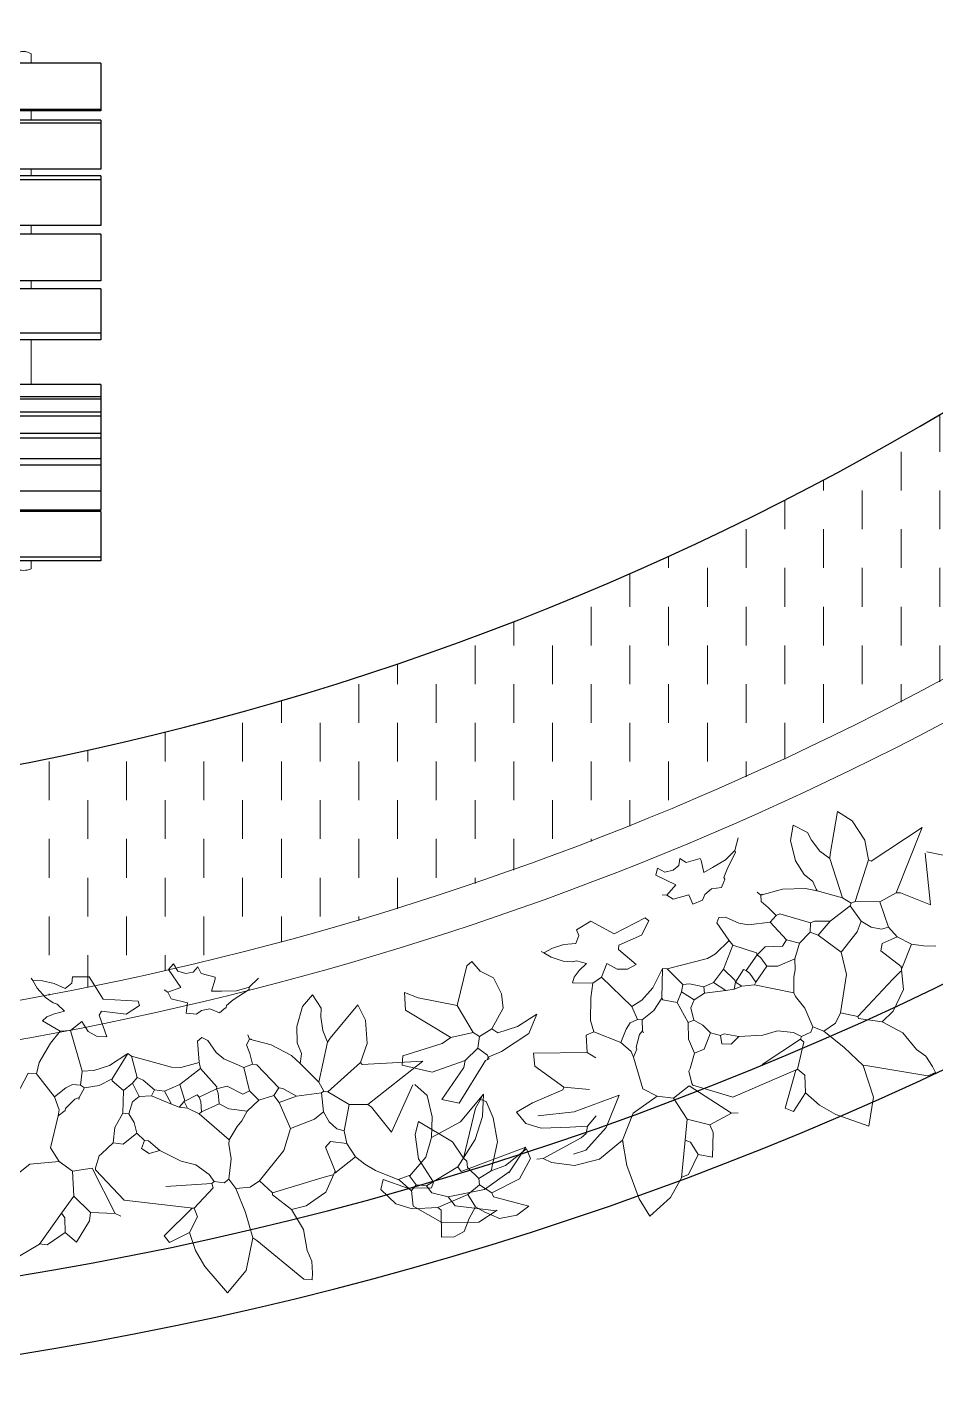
# Model space of a CAD drawing. Header units: millimetres. Extents: x 2667 to 2848, y -1 to 1765.
# Drawn here: x 2721.152 to 2722.325, y 1695.558 to 1697.326 of the extents above; entities that cross this region are included whole.
import ezdxf

# ---------------------------------------------------------------- set-up
doc = ezdxf.new("R2010")
doc.units = ezdxf.units.MM
for name, color, linetype, lineweight in [('ACQUA', 151, 'Continuous', 20), ('LAMAPARA', 142, 'Continuous', 5), ('VERDE_giardino', 74, 'Continuous', 9), ('VETRATE', 171, 'Continuous', 9)]:
    doc.layers.add(name, color=color, linetype=linetype, lineweight=lineweight)
doc.layers.add('madera', color=34, linetype='Continuous')
doc.layers.add('PROIEZIONI', color=145, linetype='Continuous')

# ---------------------------------------------------------------- blocks, each defined once
blk = doc.blocks.new('wqfdewfsf')
at = {"layer": 'LAMAPARA', "ltscale": 0.8}
for p, q in [((49.1358, -25.4972), (49.1481, -25.4972)), ((49.2098, -25.4972), (49.2216, -25.4972)), ((49.2851, -25.4972), (49.2934, -25.4972)), ((49.3579, -25.4972), (49.3691, -25.4972)), ((49.4291, -25.4972), (49.4394, -25.4972)), ((49.5054, -25.4972), (49.5632, -25.4972)), ((49.727, -25.4972), (49.7256, -25.4972)), ((49.791, -25.4972), (49.8012, -25.4972))]:
    blk.add_line(p, q, dxfattribs=at)
for centre, radius, start, end in [((49.1519, -25.5072), 0.0189, 148.1097, 211.8903), ((49.7772, -25.5072), 0.026, 337.3902, 22.6098)]:
    blk.add_arc(centre, radius, start, end, dxfattribs=at)
at = {"layer": 'madera', "ltscale": 0.8}
for p, q in [((49.1481, -25.4072), (49.2098, -25.4072)), ((49.1481, -25.4072), (49.1481, -26.9072)), ((49.208, -25.4072), (49.208, -26.9072)), ((49.2098, -25.4072), (49.2098, -26.9072)), ((49.2216, -25.4072), (49.2851, -25.4072)), ((49.2216, -25.4072), (49.2216, -26.9072)), ((49.2256, -25.4072), (49.2256, -26.9072)), ((49.2851, -25.4072), (49.2851, -26.9072)), ((49.2934, -25.4072), (49.3579, -25.4072)), ((49.2934, -25.4072), (49.2934, -26.9072)), ((49.2989, -25.4072), (49.2989, -26.9072)), ((49.3579, -25.4072), (49.3579, -26.9072)), ((49.3691, -25.4072), (49.4291, -25.4072)), ((49.3691, -25.4072), (49.3691, -26.9072)), ((49.4291, -25.4072), (49.4291, -26.9072)), ((49.4394, -25.4072), (49.5054, -25.4072)), ((49.4394, -25.4072), (49.4394, -26.9072)), ((49.497, -25.4072), (49.497, -26.9072)), ((49.5054, -25.4072), (49.5054, -26.9072)), ((49.5632, -25.4072), (49.5822, -25.4072)), ((49.5632, -25.4072), (49.5632, -26.9072)), ((49.5792, -25.4072), (49.5792, -26.9072)), ((49.5822, -25.4072), (49.6042, -25.4072)), ((49.5822, -25.4072), (49.5822, -26.9072)), ((49.599, -25.4072), (49.599, -26.9072)), ((49.6042, -25.4072), (49.6323, -25.4072)), ((49.6042, -25.4072), (49.6042, -26.9072)), ((49.6265, -25.4072), (49.6265, -26.9072)), ((49.6323, -25.4072), (49.6674, -25.4072)), ((49.6323, -25.4072), (49.6323, -26.9072)), ((49.6593, -25.4072), (49.6593, -26.9072)), ((49.6674, -25.4072), (49.7256, -25.4072)), ((49.6674, -25.4072), (49.6674, -26.9072)), ((49.7007, -25.4072), (49.7007, -26.9072)), ((49.7256, -25.4072), (49.7256, -26.9072)), ((49.727, -25.4072), (49.791, -25.4072)), ((49.727, -25.4072), (49.727, -26.9072)), ((49.7862, -25.4072), (49.7862, -26.9072)), ((49.791, -25.4072), (49.791, -26.9072))]:
    blk.add_line(p, q, dxfattribs=at)

msp = doc.modelspace()

# ---------------------------------------------------------------- hatches: boundary and pattern name
at = {"layer": 'ACQUA'}
h = msp.add_hatch(dxfattribs=at)
h.set_pattern_fill('DASH', color=256, scale=0.4, angle=90, style=0)
h.set_pattern_definition([(90, (2925.52994, 1814.877885), (-0.05, 0.05), [0.05, -0.05])])
h.paths.add_polyline_path([(2716.4724, 1700.5077), (2716.7749, 1700.5077, -0.174446), (2717.9341, 1702.729), (2717.7308, 1702.9496, 0.17708)])
h.paths.add_polyline_path([(2716.4745, 1699.4916, 2.20923), (2720.441, 1704.0078), (2720.441, 1703.7078, -2.193796), (2716.7772, 1699.4916)])

# ---------------------------------------------------------------- linework, layer by layer
at = {"layer": 'PROIEZIONI'}
for radius, end in [(3.7, 90), (4.45, 308.0722), (4.35, 309.1114)]:
    msp.add_arc((2720.441, 1700.0078), radius, 132.6531, end, dxfattribs=at)
at = {"layer": 'VERDE_giardino'}
for p, q in [((2722.1885, 1696.2585), (2722.1979, 1696.3135)), ((2722.1979, 1696.3135), (2722.2167, 1696.3014)), ((2722.1408, 1696.2957), (2722.1373, 1696.276)), ((2722.1408, 1696.2957), (2722.1592, 1696.2863)), ((2722.2167, 1696.3014), (2722.2333, 1696.2766)), ((2722.0653, 1696.2632), (2722.0698, 1696.2795)), ((2722.1644, 1696.2763), (2722.1592, 1696.2863)), ((2722.3071, 1696.2926), (2722.2415, 1696.2495)), ((2722.2736, 1696.2085), (2722.3071, 1696.2926)), ((2722.0653, 1696.2632), (2722.0533, 1696.2512)), ((2722.0556, 1696.2388), (2722.0663, 1696.2607)), ((2722.0663, 1696.2607), (2722.0653, 1696.2632)), ((2722.1373, 1696.276), (2722.1437, 1696.2498)), ((2722.1753, 1696.2624), (2722.1644, 1696.2763)), ((2722.1882, 1696.2526), (2722.1753, 1696.2624)), ((2722.2333, 1696.2766), (2722.238, 1696.2509)), ((2722.3113, 1696.2597), (2722.3179, 1696.1929)), ((2722.3342, 1696.2569), (2722.3133, 1696.2612)), ((2721.9929, 1696.2438), (2721.9857, 1696.2376)), ((2721.9946, 1696.2529), (2721.9929, 1696.2438)), ((2722.0026, 1696.2477), (2721.9946, 1696.2529)), ((2722.0207, 1696.2526), (2722.0026, 1696.2477)), ((2722.0218, 1696.2502), (2722.0207, 1696.2526)), ((2722.0256, 1696.2345), (2722.0218, 1696.2502)), ((2722.0533, 1696.2512), (2722.0366, 1696.2409)), ((2722.1437, 1696.2498), (2722.1549, 1696.2319)), ((2722.1882, 1696.2526), (2722.1885, 1696.2585)), ((2722.2043, 1696.2018), (2722.1882, 1696.2526)), ((2722.2207, 1696.1973), (2722.238, 1696.2509)), ((2722.2415, 1696.2495), (2722.238, 1696.2509)), ((2721.9636, 1696.231), (2721.9654, 1696.2404)), ((2721.9891, 1696.2188), (2721.9636, 1696.231)), ((2721.975, 1696.2351), (2721.9654, 1696.2404)), ((2721.9857, 1696.2376), (2721.975, 1696.2351)), ((2722.0366, 1696.2409), (2722.0256, 1696.2345)), ((2722.0511, 1696.2224), (2722.0525, 1696.2259)), ((2722.0514, 1696.2283), (2722.0556, 1696.2388)), ((2722.0525, 1696.2259), (2722.0514, 1696.2283)), ((2722.1549, 1696.2319), (2722.1663, 1696.223)), ((2721.9776, 1696.2052), (2721.9891, 1696.2188)), ((2722.0268, 1696.2062), (2722.0236, 1696.199)), ((2722.0351, 1696.2134), (2722.0268, 1696.2062)), ((2722.0483, 1696.2154), (2722.0351, 1696.2134)), ((2722.0511, 1696.2224), (2722.0483, 1696.2154)), ((2722.0988, 1696.2054), (2722.0943, 1696.2092)), ((2722.1269, 1696.2132), (2722.0988, 1696.2054)), ((2722.1012, 1696.2065), (2722.0988, 1696.2054)), ((2722.1566, 1696.2141), (2722.1269, 1696.2132)), ((2722.1716, 1696.2108), (2722.1566, 1696.2141)), ((2722.1663, 1696.223), (2722.1705, 1696.2132)), ((2722.1716, 1696.2108), (2722.1705, 1696.2132)), ((2722.2043, 1696.2018), (2722.1716, 1696.2108)), ((2722.2527, 1696.1966), (2722.2736, 1696.2085)), ((2722.2795, 1696.2082), (2722.2736, 1696.2085)), ((2722.3179, 1696.1929), (2722.2795, 1696.2082)), ((2721.9717, 1696.2056), (2721.9776, 1696.2052)), ((2721.9856, 1696.2), (2721.9776, 1696.2052)), ((2722.0062, 1696.206), (2721.9856, 1696.2)), ((2722.0114, 1696.1938), (2722.0062, 1696.206)), ((2722.0236, 1696.199), (2722.0114, 1696.1938)), ((2722.0995, 1696.1971), (2722.0988, 1696.2054)), ((2722.1086, 1696.1894), (2722.0995, 1696.1971)), ((2722.1187, 1696.1793), (2722.1086, 1696.1894)), ((2722.1884, 1696.1718), (2722.2144, 1696.1917)), ((2722.2158, 1696.1952), (2722.2043, 1696.2018)), ((2722.2144, 1696.1917), (2722.2158, 1696.1952)), ((2722.2287, 1696.1719), (2722.2144, 1696.1917)), ((2722.2207, 1696.1973), (2722.2158, 1696.1952)), ((2722.2527, 1696.1966), (2722.2207, 1696.1973)), ((2722.2639, 1696.1639), (2722.2527, 1696.1966)), ((2721.861, 1696.1608), (2721.8795, 1696.1716)), ((2721.8795, 1696.1716), (2721.9095, 1696.1556)), ((2721.9095, 1696.1556), (2721.9498, 1696.1759)), ((2721.945, 1696.1536), (2721.9543, 1696.1721)), ((2721.9543, 1696.1721), (2721.9498, 1696.1759)), ((2722.0421, 1696.1695), (2722.0449, 1696.1764)), ((2722.0449, 1696.1764), (2722.0532, 1696.1771)), ((2722.0532, 1696.1771), (2722.0704, 1696.1692)), ((2722.1111, 1696.1703), (2722.1187, 1696.1793)), ((2722.1236, 1696.1814), (2722.1187, 1696.1793)), ((2722.1633, 1696.1697), (2722.1236, 1696.1814)), ((2722.1682, 1696.1718), (2722.1633, 1696.1697)), ((2722.1884, 1696.1718), (2722.1682, 1696.1718)), ((2722.1731, 1696.1537), (2722.1884, 1696.1718)), ((2722.2232, 1696.1579), (2722.2287, 1696.1719)), ((2722.2287, 1696.1719), (2722.2416, 1696.1642)), ((2721.8642, 1696.1535), (2721.86, 1696.143)), ((2721.861, 1696.1608), (2721.8642, 1696.1535)), ((2721.9157, 1696.141), (2721.945, 1696.1536)), ((2722.0575, 1696.1472), (2722.0421, 1696.1695)), ((2722.0704, 1696.1692), (2722.0832, 1696.167)), ((2722.0832, 1696.167), (2722.1111, 1696.1703)), ((2722.1323, 1696.1477), (2722.1111, 1696.1703)), ((2722.1487, 1696.1432), (2722.1626, 1696.1578)), ((2722.1626, 1696.1578), (2722.1633, 1696.1697)), ((2722.1731, 1696.1537), (2722.1626, 1696.1578)), ((2722.2027, 1696.1318), (2722.1731, 1696.1537)), ((2722.2027, 1696.1318), (2722.2232, 1696.1579)), ((2722.2416, 1696.1642), (2722.2547, 1696.1615)), ((2722.2547, 1696.1615), (2722.2639, 1696.1639)), ((2722.2751, 1696.1514), (2722.2639, 1696.1639)), ((2721.8298, 1696.1369), (2721.819, 1696.1311)), ((2721.8448, 1696.1417), (2721.8298, 1696.1369)), ((2721.86, 1696.143), (2721.8448, 1696.1417)), ((2721.9154, 1696.1351), (2721.9157, 1696.141)), ((2722.0406, 1696.1295), (2722.0579, 1696.1467)), ((2722.0506, 1696.1096), (2722.063, 1696.1409)), ((2722.063, 1696.1409), (2722.0575, 1696.1472)), ((2722.0934, 1696.1309), (2722.063, 1696.1409)), ((2722.0944, 1696.1285), (2722.1045, 1696.1386)), ((2722.1045, 1696.1386), (2722.1271, 1696.1397)), ((2722.1271, 1696.1397), (2722.1323, 1696.1477)), ((2722.1487, 1696.1432), (2722.1323, 1696.1477)), ((2722.1428, 1696.1233), (2722.1487, 1696.1432)), ((2722.2539, 1696.1336), (2722.2556, 1696.143)), ((2722.2556, 1696.143), (2722.2751, 1696.1514)), ((2722.2936, 1696.142), (2722.2751, 1696.1514)), ((2722.2811, 1696.1107), (2722.2936, 1696.142)), ((2722.2936, 1696.142), (2722.3089, 1696.14)), ((2722.3089, 1696.14), (2722.3247, 1696.1397)), ((2721.7194, 1696.1142), (2721.7257, 1696.1198)), ((2721.7368, 1696.1073), (2721.7257, 1696.1198)), ((2721.819, 1696.1311), (2721.8155, 1696.1325)), ((2721.819, 1696.1311), (2721.8285, 1696.1252)), ((2721.8285, 1696.1252), (2721.8439, 1696.1202)), ((2721.8439, 1696.1202), (2721.856, 1696.1193)), ((2721.856, 1696.1193), (2721.8611, 1696.1204)), ((2721.8611, 1696.1204), (2721.874, 1696.1173)), ((2721.9381, 1696.116), (2721.9154, 1696.1351)), ((2721.9781, 1696.1101), (2722.03, 1696.1238)), ((2722.03, 1696.1238), (2722.0406, 1696.1295)), ((2722.0802, 1696.1079), (2722.0944, 1696.1285)), ((2722.0944, 1696.1285), (2722.0934, 1696.1309)), ((2722.0989, 1696.1246), (2722.0944, 1696.1285)), ((2722.1066, 1696.1135), (2722.0989, 1696.1246)), ((2722.1428, 1696.1233), (2722.1209, 1696.1139)), ((2722.1432, 1696.109), (2722.1428, 1696.1233)), ((2722.2094, 1696.1029), (2722.2027, 1696.1318)), ((2722.28, 1696.1131), (2722.2539, 1696.1336)), ((2721.2104, 1696.0998), (2721.2318, 1696.1)), ((2721.2318, 1696.1), (2721.2498, 1696.0712)), ((2721.3344, 1696.1093), (2721.3406, 1696.1166)), ((2721.3503, 1696.0861), (2721.3344, 1696.1093)), ((2721.3462, 1696.1072), (2721.3406, 1696.1166)), ((2721.3568, 1696.104), (2721.3462, 1696.1072)), ((2721.3661, 1696.1058), (2721.3568, 1696.104)), ((2721.3722, 1696.1129), (2721.3661, 1696.1058)), ((2721.3765, 1696.1043), (2721.3722, 1696.1129)), ((2721.3946, 1696.0995), (2721.3765, 1696.1043)), ((2721.707, 1696.0627), (2721.7194, 1696.1142)), ((2721.754, 1696.0987), (2721.7368, 1696.1073)), ((2721.8646, 1696.108), (2721.8581, 1696.0996)), ((2721.874, 1696.1173), (2721.8646, 1696.108)), ((2721.8932, 1696.0996), (2721.9001, 1696.117)), ((2721.9001, 1696.117), (2721.9137, 1696.1097)), ((2721.9137, 1696.1097), (2721.9269, 1696.1098)), ((2721.9269, 1696.1098), (2721.9381, 1696.116)), ((2721.9722, 1696.1105), (2721.9596, 1696.0856)), ((2721.9712, 1696.0725), (2721.9722, 1696.1105)), ((2721.9781, 1696.1101), (2721.9722, 1696.1105)), ((2721.9984, 1696.09), (2721.9781, 1696.1101)), ((2722.0377, 1696.0925), (2722.0506, 1696.1096)), ((2722.0652, 1696.0957), (2722.0506, 1696.1096)), ((2722.0663, 1696.0932), (2722.0767, 1696.1093)), ((2722.0767, 1696.1093), (2722.0802, 1696.1079)), ((2722.0847, 1696.1041), (2722.0802, 1696.1079)), ((2722.0924, 1696.0929), (2722.0847, 1696.1041)), ((2722.0924, 1696.0929), (2722.1066, 1696.1135)), ((2722.1209, 1696.1139), (2722.1066, 1696.1135)), ((2722.1415, 1696.0996), (2722.1432, 1696.109)), ((2722.2018, 1696.0534), (2722.2094, 1696.1029)), ((2722.2696, 1696.0971), (2722.2797, 1696.1072)), ((2722.28, 1696.1131), (2722.283, 1696.0834)), ((2722.2811, 1696.1107), (2722.28, 1696.1131)), ((2721.1591, 1696.0952), (2721.1568, 1696.0981)), ((2721.1591, 1696.0952), (2721.1645, 1696.0853)), ((2721.1715, 1696.0947), (2721.1591, 1696.0952)), ((2721.1645, 1696.0853), (2721.1753, 1696.0732)), ((2721.1868, 1696.0914), (2721.1715, 1696.0947)), ((2721.2007, 1696.085), (2721.1868, 1696.0914)), ((2721.2095, 1696.0919), (2721.2007, 1696.085)), ((2721.2104, 1696.0998), (2721.2095, 1696.0919)), ((2721.3286, 1696.0833), (2721.3336, 1696.08)), ((2721.3336, 1696.08), (2721.3503, 1696.0861)), ((2721.3898, 1696.0814), (2721.3943, 1696.0969)), ((2721.3943, 1696.0969), (2721.3946, 1696.0995)), ((2721.4179, 1696.0701), (2721.4382, 1696.0837)), ((2721.4385, 1696.0864), (2721.4222, 1696.082)), ((2721.4382, 1696.0837), (2721.4385, 1696.0864)), ((2721.4385, 1696.0864), (2721.4506, 1696.0983)), ((2721.7642, 1696.0781), (2721.754, 1696.0987)), ((2721.8581, 1696.0996), (2721.8559, 1696.0922)), ((2721.8821, 1696.0919), (2721.8559, 1696.0922)), ((2721.8821, 1696.0919), (2721.8793, 1696.0726)), ((2721.8821, 1696.0919), (2721.8932, 1696.0996)), ((2721.9326, 1696.0617), (2721.8932, 1696.0996)), ((2721.9596, 1696.0856), (2721.9452, 1696.0699)), ((2721.9966, 1696.0806), (2721.9984, 1696.09)), ((2722.0067, 1696.0907), (2721.9984, 1696.09)), ((2722.0255, 1696.0872), (2722.0067, 1696.0907)), ((2722.0377, 1696.0925), (2722.0255, 1696.0872)), ((2722.0262, 1696.0789), (2722.0255, 1696.0872)), ((2722.0537, 1696.0821), (2722.0377, 1696.0925)), ((2722.0645, 1696.0838), (2722.0537, 1696.0821)), ((2722.0645, 1696.0838), (2722.0663, 1696.0932)), ((2722.0743, 1696.088), (2722.0645, 1696.0838)), ((2722.0663, 1696.0932), (2722.0652, 1696.0957)), ((2722.0743, 1696.088), (2722.0663, 1696.0932)), ((2722.091, 1696.0894), (2722.0743, 1696.088)), ((2722.091, 1696.0894), (2722.0924, 1696.0929)), ((2722.1415, 1696.0794), (2722.091, 1696.0894)), ((2722.1415, 1696.0794), (2722.1415, 1696.0996)), ((2722.2241, 1696.0486), (2722.2696, 1696.0971)), ((2722.283, 1696.0834), (2722.2698, 1696.0555)), ((2721.1753, 1696.0732), (2721.1853, 1696.0664)), ((2721.1853, 1696.0664), (2721.1903, 1696.0648)), ((2721.1903, 1696.0648), (2721.1999, 1696.0557)), ((2721.2498, 1696.0712), (2721.2949, 1696.0685)), ((2721.2969, 1696.063), (2721.2949, 1696.0685)), ((2721.3379, 1696.0715), (2721.3336, 1696.08)), ((2721.3587, 1696.0664), (2721.3379, 1696.0715)), ((2721.3572, 1696.0532), (2721.3587, 1696.0664)), ((2721.4025, 1696.0815), (2721.3898, 1696.0814)), ((2721.4222, 1696.082), (2721.4025, 1696.0815)), ((2721.4091, 1696.0631), (2721.4179, 1696.0701)), ((2721.5201, 1696.0768), (2721.5074, 1696.0615)), ((2721.5201, 1696.0768), (2721.5315, 1696.0594)), ((2721.6401, 1696.057), (2721.639, 1696.0796)), ((2721.6564, 1696.0727), (2721.639, 1696.0796)), ((2721.707, 1696.0627), (2721.6564, 1696.0727)), ((2721.7662, 1696.0593), (2721.7642, 1696.0781)), ((2721.8793, 1696.0726), (2721.879, 1696.0436)), ((2721.9452, 1696.0699), (2721.9326, 1696.0617)), ((2721.9608, 1696.0565), (2721.9712, 1696.0725)), ((2721.9723, 1696.0701), (2721.9712, 1696.0725)), ((2721.9911, 1696.0666), (2721.9723, 1696.0701)), ((2721.9911, 1696.0666), (2721.9966, 1696.0806)), ((2722.0051, 1696.0409), (2721.9911, 1696.0666)), ((2722.0127, 1696.0702), (2721.9966, 1696.0806)), ((2722.0085, 1696.0597), (2722.0127, 1696.0702)), ((2722.0127, 1696.0702), (2722.0262, 1696.0789)), ((2722.0537, 1696.0821), (2722.0262, 1696.0789)), ((2722.1436, 1696.0746), (2722.1415, 1696.0794)), ((2722.1558, 1696.0596), (2722.1436, 1696.0746)), ((2721.1773, 1696.0483), (2721.1717, 1696.043)), ((2721.1871, 1696.0523), (2721.1773, 1696.0483)), ((2721.1999, 1696.0557), (2721.1871, 1696.0523)), ((2721.2447, 1696.0504), (2721.2479, 1696.0554)), ((2721.2548, 1696.0225), (2721.2447, 1696.0504)), ((2721.2479, 1696.0554), (2721.2795, 1696.0517)), ((2721.2795, 1696.0517), (2721.2969, 1696.063)), ((2721.3703, 1696.0517), (2721.3572, 1696.0532)), ((2721.3767, 1696.0563), (2721.3703, 1696.0517)), ((2721.3875, 1696.0584), (2721.3767, 1696.0563)), ((2721.3999, 1696.0535), (2721.3875, 1696.0584)), ((2721.4058, 1696.0582), (2721.3999, 1696.0535)), ((2721.4058, 1696.0582), (2721.4087, 1696.0605)), ((2721.4087, 1696.0605), (2721.4091, 1696.0631)), ((2721.5074, 1696.0615), (2721.4998, 1696.0356)), ((2721.5309, 1696.0482), (2721.5315, 1696.0594)), ((2721.5334, 1696.0307), (2721.5309, 1696.0482)), ((2721.5429, 1696.0207), (2721.5785, 1696.0637)), ((2721.5785, 1696.0637), (2721.5887, 1696.0438)), ((2721.6987, 1696.0216), (2721.6401, 1696.057)), ((2721.7276, 1696.0282), (2721.707, 1696.0627)), ((2721.7516, 1696.0328), (2721.7662, 1696.0593)), ((2721.785, 1696.0356), (2721.81, 1696.0519)), ((2721.81, 1696.0519), (2721.7996, 1696.0267)), ((2721.9399, 1696.0446), (2721.9326, 1696.0617)), ((2721.9459, 1696.0443), (2721.9608, 1696.0565)), ((2722.0124, 1696.044), (2722.0085, 1696.0597)), ((2722.1663, 1696.0353), (2722.1558, 1696.0596)), ((2722.2018, 1696.0534), (2722.1955, 1696.0402)), ((2722.2241, 1696.0486), (2722.2018, 1696.0534)), ((2722.2251, 1696.0462), (2722.2241, 1696.0486)), ((2722.2698, 1696.0555), (2722.2558, 1696.042)), ((2721.1942, 1696.0296), (2721.1717, 1696.043)), ((2721.1942, 1696.0296), (2721.1821, 1696.0144)), ((2721.1942, 1696.0296), (2721.2077, 1696.0307)), ((2721.2077, 1696.0307), (2721.2224, 1696.0424)), ((2721.2228, 1695.9782), (2721.2077, 1696.0307)), ((2721.2224, 1696.0424), (2721.2305, 1696.0292)), ((2721.2305, 1696.0292), (2721.242, 1696.0227)), ((2721.4998, 1696.0356), (2721.5005, 1696.0145)), ((2721.5397, 1696.0157), (2721.5334, 1696.0307)), ((2721.5887, 1696.0438), (2721.5907, 1696.0139)), ((2721.7356, 1696.023), (2721.7516, 1696.0328)), ((2721.7596, 1696.0276), (2721.7516, 1696.0328)), ((2721.785, 1696.0356), (2721.7596, 1696.0276)), ((2721.879, 1696.0436), (2721.8832, 1696.0289)), ((2721.9181, 1696.015), (2721.925, 1696.0324)), ((2721.925, 1696.0324), (2721.9302, 1696.0404)), ((2721.9302, 1696.0404), (2721.9399, 1696.0446)), ((2721.9459, 1696.0443), (2721.9399, 1696.0446)), ((2721.9424, 1696.0255), (2721.9462, 1696.03)), ((2721.9462, 1696.03), (2721.9459, 1696.0443)), ((2721.9473, 1696.0276), (2721.9462, 1696.03)), ((2722.0124, 1696.044), (2722.0051, 1696.0409)), ((2722.0056, 1696.0195), (2722.0051, 1696.0409)), ((2722.0239, 1696.0375), (2722.0124, 1696.044)), ((2722.034, 1696.0274), (2722.0239, 1696.0375)), ((2722.1015, 1696.0247), (2722.1204, 1696.03)), ((2722.1204, 1696.03), (2722.1412, 1696.0279)), ((2722.1635, 1696.0283), (2722.1663, 1696.0353)), ((2722.1802, 1696.0297), (2722.1663, 1696.0353)), ((2722.1955, 1696.0402), (2722.1802, 1696.0297)), ((2722.1802, 1696.0297), (2722.2064, 1696.0088)), ((2722.2558, 1696.042), (2722.2251, 1696.0462)), ((2722.2823, 1696.0275), (2722.2558, 1696.042)), ((2721.1821, 1696.0144), (2721.1674, 1695.9894)), ((2721.242, 1696.0227), (2721.2548, 1696.0225)), ((2721.3716, 1696.0168), (2721.3775, 1696.0215)), ((2721.3737, 1695.9899), (2721.3716, 1696.0168)), ((2721.3775, 1696.0215), (2721.385, 1696.0179)), ((2721.385, 1696.0179), (2721.396, 1696.0024)), ((2721.4351, 1696.012), (2721.4387, 1696.0196)), ((2721.4391, 1696.0009), (2721.4351, 1696.012)), ((2721.4387, 1696.0196), (2721.4366, 1696.0252)), ((2721.4669, 1696.0122), (2721.4387, 1696.0196)), ((2721.4413, 1696.0193), (2721.4387, 1696.0196)), ((2721.4931, 1695.9982), (2721.4669, 1696.0122)), ((2721.5005, 1696.0145), (2721.5059, 1696.001)), ((2721.5282, 1695.9637), (2721.5397, 1696.0157)), ((2721.5397, 1696.0157), (2721.5429, 1696.0207)), ((2721.5907, 1696.0139), (2721.582, 1695.9894)), ((2721.6367, 1695.9978), (2721.6875, 1696.0139)), ((2721.6875, 1696.0139), (2721.6987, 1696.0216)), ((2721.7276, 1696.0282), (2721.6987, 1696.0216)), ((2721.7356, 1696.023), (2721.7276, 1696.0282)), ((2721.7335, 1696.0077), (2721.7356, 1696.023)), ((2721.7996, 1696.0267), (2721.7642, 1696.0036)), ((2721.8735, 1696.0247), (2721.8832, 1696.0289)), ((2721.8746, 1696.002), (2721.8735, 1696.0247)), ((2721.9181, 1696.015), (2721.8832, 1696.0289)), ((2721.9317, 1696.0035), (2721.9181, 1696.015)), ((2721.9379, 1696.0091), (2721.9424, 1696.0255)), ((2722.0135, 1696.0012), (2722.0056, 1696.0195)), ((2722.0257, 1696.0065), (2722.034, 1696.0274)), ((2722.0469, 1696.0243), (2722.034, 1696.0274)), ((2722.0518, 1696.0264), (2722.0469, 1696.0243)), ((2722.0486, 1696.0135), (2722.0469, 1696.0243)), ((2722.0605, 1696.0128), (2722.0486, 1696.0135)), ((2722.0706, 1696.0229), (2722.0518, 1696.0264)), ((2722.0706, 1696.0229), (2722.0605, 1696.0128)), ((2722.1015, 1696.0247), (2722.0706, 1696.0229)), ((2722.15, 1696.0196), (2722.1006, 1695.9867)), ((2722.1412, 1696.0279), (2722.1513, 1696.023)), ((2722.1465, 1695.9806), (2722.1545, 1696.0157)), ((2722.15, 1696.0196), (2722.1513, 1696.023)), ((2722.1545, 1696.0157), (2722.15, 1696.0196)), ((2722.1513, 1696.023), (2722.1635, 1696.0283)), ((2722.3001, 1696.0062), (2722.2823, 1696.0275)), ((2721.2816, 1696.0007), (2721.2582, 1695.9854)), ((2721.2617, 1695.9683), (2721.2816, 1696.0007)), ((2721.2865, 1695.9974), (2721.2816, 1696.0007)), ((2721.2865, 1695.9974), (2721.3383, 1695.9833)), ((2721.294, 1695.9699), (2721.2865, 1695.9974)), ((2721.396, 1696.0024), (2721.4059, 1695.9941)), ((2721.4059, 1695.9941), (2721.4317, 1695.983)), ((2721.4428, 1695.9871), (2721.4391, 1696.0009)), ((2721.5044, 1695.9879), (2721.4931, 1695.9982)), ((2721.5059, 1696.001), (2721.5047, 1695.9905)), ((2721.636, 1695.9859), (2721.6367, 1695.9978)), ((2721.7172, 1695.992), (2721.7335, 1696.0077)), ((2721.7461, 1695.9987), (2721.7335, 1696.0077)), ((2721.7457, 1695.9927), (2721.7471, 1695.9962)), ((2721.7471, 1695.9962), (2721.7461, 1695.9987)), ((2721.7471, 1695.9962), (2721.7642, 1696.0036)), ((2721.7482, 1695.9938), (2721.7471, 1695.9962)), ((2721.8746, 1696.002), (2721.8056, 1696.0012)), ((2721.8056, 1696.0012), (2721.807, 1695.9845)), ((2721.8746, 1696.002), (2721.8861, 1695.9954)), ((2721.9348, 1695.9962), (2721.9317, 1696.0035)), ((2721.9348, 1695.9962), (2721.939, 1696.0067)), ((2721.9348, 1695.9962), (2721.9467, 1695.9551)), ((2721.939, 1696.0067), (2721.9379, 1696.0091)), ((2722.0076, 1695.9814), (2722.0135, 1696.0012)), ((2722.0135, 1696.0012), (2722.0257, 1696.0065)), ((2722.2064, 1696.0088), (2722.2312, 1695.9852)), ((2722.3001, 1696.0062), (2722.3121, 1695.9973)), ((2722.3121, 1695.9973), (2722.3204, 1695.9842)), ((2721.1674, 1695.9894), (2721.1637, 1695.9745)), ((2721.2207, 1695.9598), (2721.2228, 1695.9782)), ((2721.2378, 1695.979), (2721.2228, 1695.9782)), ((2721.2582, 1695.9854), (2721.2378, 1695.979)), ((2721.3383, 1695.9833), (2721.3503, 1695.9829)), ((2721.349, 1695.9607), (2721.3755, 1695.9816)), ((2721.3503, 1695.9829), (2721.3739, 1695.9893)), ((2721.3755, 1695.9816), (2721.3737, 1695.9899)), ((2721.3967, 1695.9578), (2721.3755, 1695.9816)), ((2721.4317, 1695.983), (2721.4428, 1695.9871)), ((2721.4388, 1695.9528), (2721.4317, 1695.983)), ((2721.4481, 1695.9864), (2721.4428, 1695.9871)), ((2721.4766, 1695.9564), (2721.4481, 1695.9864)), ((2721.5044, 1695.9879), (2721.5047, 1695.9905)), ((2721.5282, 1695.9637), (2721.5044, 1695.9879)), ((2721.5401, 1695.9516), (2721.582, 1695.9894)), ((2721.5843, 1695.9865), (2721.582, 1695.9894)), ((2721.6626, 1695.991), (2721.5843, 1695.9865)), ((2721.5916, 1695.9349), (2721.6626, 1695.991)), ((2721.6747, 1695.9766), (2721.636, 1695.9859)), ((2721.7172, 1695.992), (2721.6747, 1695.9766)), ((2721.687, 1695.9414), (2721.7154, 1695.9826)), ((2721.7093, 1695.9366), (2721.7433, 1695.9917)), ((2721.7154, 1695.9826), (2721.7172, 1695.992)), ((2721.7457, 1695.9927), (2721.7433, 1695.9917)), ((2721.7482, 1695.9938), (2721.7457, 1695.9927)), ((2721.8447, 1695.9574), (2721.807, 1695.9845)), ((2722.0062, 1695.9779), (2722.0076, 1695.9814)), ((2722.0101, 1695.9622), (2722.0062, 1695.9779)), ((2722.0628, 1695.9445), (2722.1417, 1695.9785)), ((2722.1306, 1695.9304), (2722.1441, 1695.9795)), ((2722.1441, 1695.9795), (2722.1417, 1695.9785)), ((2722.1465, 1695.9806), (2722.1441, 1695.9795)), ((2722.1556, 1695.9729), (2722.1465, 1695.9806)), ((2722.2312, 1695.9852), (2722.2446, 1695.9447)), ((2722.2371, 1695.9849), (2722.2312, 1695.9852)), ((2722.3147, 1695.9721), (2722.2371, 1695.9849)), ((2722.3245, 1695.9763), (2722.3147, 1695.9721)), ((2722.3204, 1695.9842), (2722.3245, 1695.9763)), ((2721.1427, 1695.9556), (2721.1531, 1695.9757)), ((2721.1531, 1695.9757), (2721.1637, 1695.9745)), ((2721.1869, 1695.945), (2721.1637, 1695.9745)), ((2721.2016, 1695.9567), (2721.2101, 1695.961)), ((2721.2101, 1695.961), (2721.2207, 1695.9598)), ((2721.2256, 1695.9565), (2721.2207, 1695.9598)), ((2721.2256, 1695.9565), (2721.2447, 1695.9596)), ((2721.2447, 1695.9596), (2721.2617, 1695.9683)), ((2721.2614, 1695.9657), (2721.2617, 1695.9683)), ((2721.276, 1695.9533), (2721.2614, 1695.9657)), ((2721.276, 1695.9533), (2721.2878, 1695.9626)), ((2721.2878, 1695.9626), (2721.294, 1695.9699)), ((2721.2964, 1695.9455), (2721.2878, 1695.9626)), ((2721.3016, 1695.9663), (2721.294, 1695.9699)), ((2721.3161, 1695.9539), (2721.3016, 1695.9663)), ((2721.3293, 1695.9523), (2721.349, 1695.9607)), ((2721.3547, 1695.9414), (2721.349, 1695.9607)), ((2721.3964, 1695.9552), (2721.4102, 1695.9589)), ((2721.4102, 1695.9589), (2721.4303, 1695.9485)), ((2721.5349, 1695.9522), (2721.5282, 1695.9637)), ((2721.6498, 1695.9604), (2721.6221, 1695.8993)), ((2721.6683, 1695.9465), (2721.6523, 1695.9607)), ((2721.9864, 1695.9434), (2722.0064, 1695.9593)), ((2722.0613, 1695.9237), (2722.0064, 1695.9593)), ((2722.0101, 1695.9622), (2722.0111, 1695.9598)), ((2722.0111, 1695.9598), (2722.0628, 1695.9445)), ((2722.1567, 1695.9503), (2722.1556, 1695.9729)), ((2721.1869, 1695.945), (2721.2016, 1695.9567)), ((2721.1929, 1695.9283), (2721.1869, 1695.945)), ((2721.2012, 1695.93), (2721.2132, 1695.942)), ((2721.2132, 1695.942), (2721.2188, 1695.944)), ((2721.2185, 1695.9413), (2721.2188, 1695.944)), ((2721.2188, 1695.944), (2721.2256, 1695.9565)), ((2721.2752, 1695.924), (2721.276, 1695.9533)), ((2721.2876, 1695.9386), (2721.2964, 1695.9455)), ((2721.2964, 1695.9455), (2721.3125, 1695.9463)), ((2721.3125, 1695.9463), (2721.3161, 1695.9539)), ((2721.338, 1695.9353), (2721.3125, 1695.9463)), ((2721.3293, 1695.9523), (2721.3161, 1695.9539)), ((2721.338, 1695.9353), (2721.3293, 1695.9523)), ((2721.3544, 1695.9387), (2721.3714, 1695.9474)), ((2721.3544, 1695.9387), (2721.3547, 1695.9414)), ((2721.3714, 1695.9474), (2721.3737, 1695.9445)), ((2721.3737, 1695.9445), (2721.3964, 1695.9552)), ((2721.3758, 1695.9389), (2721.3737, 1695.9445)), ((2721.3964, 1695.9552), (2721.3967, 1695.9578)), ((2721.3984, 1695.9496), (2721.3964, 1695.9552)), ((2721.3995, 1695.9361), (2721.3984, 1695.9496)), ((2721.4303, 1695.9485), (2721.4388, 1695.9528)), ((2721.4508, 1695.9408), (2721.4388, 1695.9528)), ((2721.4508, 1695.9408), (2721.4701, 1695.9465)), ((2721.4701, 1695.9465), (2721.4766, 1695.9564)), ((2721.4771, 1695.9377), (2721.4701, 1695.9465)), ((2721.4819, 1695.9558), (2721.4766, 1695.9564)), ((2721.4771, 1695.9377), (2721.4994, 1695.9457)), ((2721.4994, 1695.9457), (2721.4819, 1695.9558)), ((2721.4994, 1695.9457), (2721.5319, 1695.9499)), ((2721.5319, 1695.9499), (2721.5349, 1695.9522)), ((2721.5344, 1695.9256), (2721.5319, 1695.9499)), ((2721.5401, 1695.9516), (2721.5349, 1695.9522)), ((2721.5676, 1695.935), (2721.5401, 1695.9516)), ((2721.6748, 1695.9191), (2721.6683, 1695.9465)), ((2721.7093, 1695.9366), (2721.687, 1695.9414)), ((2721.7409, 1695.9482), (2721.7113, 1695.9128)), ((2721.7306, 1695.9301), (2721.7372, 1695.9416)), ((2721.7372, 1695.9416), (2721.7386, 1695.9451)), ((2721.7442, 1695.9388), (2721.7372, 1695.9416)), ((2721.7395, 1695.9197), (2721.7409, 1695.9482)), ((2721.8433, 1695.9539), (2721.8043, 1695.9371)), ((2721.8447, 1695.9574), (2721.8433, 1695.9539)), ((2721.8447, 1695.9574), (2721.8778, 1695.9543)), ((2721.8581, 1695.9257), (2721.9159, 1695.9469)), ((2721.9159, 1695.9469), (2721.8992, 1695.9053)), ((2721.9342, 1695.9238), (2721.9652, 1695.9458)), ((2721.9652, 1695.9458), (2721.9467, 1695.9551)), ((2721.9652, 1695.9458), (2721.9864, 1695.9434)), ((2722.0039, 1695.9162), (2721.9864, 1695.9434)), ((2722.1567, 1695.9503), (2722.1411, 1695.9262)), ((2722.1749, 1695.9341), (2722.1567, 1695.9503)), ((2722.2446, 1695.9447), (2722.2382, 1695.9072)), ((2721.192, 1695.9204), (2721.1929, 1695.9283)), ((2721.192, 1695.9204), (2721.2009, 1695.9274)), ((2721.2009, 1695.9274), (2721.2012, 1695.93)), ((2721.265, 1695.9052), (2721.2752, 1695.924)), ((2721.2831, 1695.9231), (2721.2752, 1695.924)), ((2721.2831, 1695.9231), (2721.2876, 1695.9386)), ((2721.3482, 1695.9314), (2721.338, 1695.9353)), ((2721.3482, 1695.9314), (2721.3544, 1695.9387)), ((2721.3587, 1695.9302), (2721.3482, 1695.9314)), ((2721.3587, 1695.9302), (2721.3544, 1695.9387)), ((2721.3739, 1695.9231), (2721.3587, 1695.9302)), ((2721.3739, 1695.9231), (2721.3769, 1695.9254)), ((2721.3769, 1695.9254), (2721.3758, 1695.9389)), ((2721.3769, 1695.9254), (2721.3995, 1695.9361)), ((2721.412, 1695.9293), (2721.3995, 1695.9361)), ((2721.4357, 1695.9265), (2721.412, 1695.9293)), ((2721.4289, 1695.9139), (2721.4357, 1695.9265)), ((2721.4357, 1695.9265), (2721.4508, 1695.9408)), ((2721.4918, 1695.9039), (2721.4771, 1695.9377)), ((2721.5226, 1695.9163), (2721.5344, 1695.9256)), ((2721.5344, 1695.9256), (2721.5417, 1695.9125)), ((2721.5609, 1695.9011), (2721.5676, 1695.935)), ((2721.5676, 1695.935), (2721.5916, 1695.9349)), ((2721.5965, 1695.9316), (2721.5916, 1695.9349)), ((2721.6221, 1695.8993), (2721.5965, 1695.9316)), ((2721.7151, 1695.8656), (2721.7306, 1695.9301)), ((2721.7536, 1695.9177), (2721.7442, 1695.9388)), ((2721.8043, 1695.9371), (2721.7835, 1695.9253)), ((2721.7835, 1695.9253), (2721.7957, 1695.9103)), ((2721.8111, 1695.9203), (2721.8581, 1695.9257)), ((2721.9204, 1695.8889), (2721.9342, 1695.9238)), ((2722.0332, 1695.9086), (2722.0613, 1695.9237)), ((2722.0613, 1695.9237), (2722.0697, 1695.9244)), ((2722.1411, 1695.9262), (2722.1306, 1695.9304)), ((2722.1959, 1695.9223), (2722.1749, 1695.9341)), ((2721.192, 1695.9204), (2721.1818, 1695.8789)), ((2721.2898, 1695.9116), (2721.2831, 1695.9231)), ((2721.2935, 1695.8978), (2721.2898, 1695.9116)), ((2721.4126, 1695.8892), (2721.3739, 1695.9231)), ((2721.4126, 1695.8892), (2721.4227, 1695.9067)), ((2721.4227, 1695.9067), (2721.4289, 1695.9139)), ((2721.4918, 1695.9039), (2721.5226, 1695.9163)), ((2721.5417, 1695.9125), (2721.5517, 1695.9036)), ((2721.6572, 1695.9129), (2721.6527, 1695.8965)), ((2721.7007, 1695.8866), (2721.6572, 1695.9129)), ((2721.6737, 1695.8926), (2721.6748, 1695.9191)), ((2721.7113, 1695.9128), (2721.6737, 1695.8926)), ((2721.7301, 1695.89), (2721.7395, 1695.9197)), ((2721.759, 1695.8867), (2721.7536, 1695.9177)), ((2721.8155, 1695.9044), (2721.7957, 1695.9103)), ((2721.8524, 1695.9059), (2721.8155, 1695.9044)), ((2721.8751, 1695.907), (2721.8524, 1695.9059)), ((2721.8733, 1695.8976), (2721.8751, 1695.907)), ((2721.8751, 1695.907), (2721.8865, 1695.9206)), ((2722.0011, 1695.8891), (2722.0039, 1695.9162)), ((2722.0332, 1695.9086), (2722.0039, 1695.9162)), ((2722.0374, 1695.8989), (2722.0332, 1695.9086)), ((2722.2382, 1695.9072), (2722.1959, 1695.9223)), ((2721.2627, 1695.8854), (2721.265, 1695.9052)), ((2721.2758, 1695.8839), (2721.2935, 1695.8978)), ((2721.3031, 1695.8887), (2721.2935, 1695.8978)), ((2721.2992, 1695.8784), (2721.3031, 1695.8887)), ((2721.3084, 1695.8881), (2721.3031, 1695.8887)), ((2721.3229, 1695.8757), (2721.3084, 1695.8881)), ((2721.412, 1695.8839), (2721.4126, 1695.8892)), ((2721.4831, 1695.8755), (2721.4918, 1695.9039)), ((2721.5517, 1695.9036), (2721.5609, 1695.9011)), ((2721.5643, 1695.8847), (2721.5609, 1695.9011)), ((2721.6527, 1695.8965), (2721.657, 1695.865)), ((2721.6737, 1695.8926), (2721.6663, 1695.8668)), ((2721.7076, 1695.8545), (2721.7301, 1695.89)), ((2721.818, 1695.8651), (2721.8671, 1695.892)), ((2721.8671, 1695.892), (2721.8733, 1695.8976)), ((2721.8992, 1695.9053), (2721.873, 1695.8761)), ((2721.8905, 1695.8645), (2721.9204, 1695.8889)), ((2721.9261, 1695.8561), (2721.9204, 1695.8889)), ((2721.9204, 1695.8889), (2721.9214, 1695.8865)), ((2722.0011, 1695.8891), (2721.9964, 1695.8405)), ((2722.0081, 1695.8863), (2722.0011, 1695.8891)), ((2722.0367, 1695.8668), (2722.0374, 1695.8989)), ((2721.1931, 1695.8615), (2721.1818, 1695.8789)), ((2721.2447, 1695.8688), (2721.2476, 1695.8712)), ((2721.2476, 1695.8712), (2721.2627, 1695.8854)), ((2721.2627, 1695.8854), (2721.2758, 1695.8839)), ((2721.3092, 1695.8719), (2721.2992, 1695.8784)), ((2721.3229, 1695.8757), (2721.3092, 1695.8719)), ((2721.3507, 1695.8617), (2721.3229, 1695.8757)), ((2721.4151, 1695.8648), (2721.412, 1695.8839)), ((2721.4518, 1695.8365), (2721.4831, 1695.8755)), ((2721.5371, 1695.8799), (2721.5432, 1695.8872)), ((2721.5495, 1695.849), (2721.5371, 1695.8799)), ((2721.5432, 1695.8872), (2721.5643, 1695.8847)), ((2721.5756, 1695.8673), (2721.5643, 1695.8847)), ((2721.7151, 1695.8656), (2721.7007, 1695.8866)), ((2721.7123, 1695.8486), (2721.7954, 1695.8801)), ((2721.751, 1695.8493), (2721.759, 1695.8867)), ((2721.7694, 1695.8564), (2721.7965, 1695.8776)), ((2721.7735, 1695.8468), (2721.7954, 1695.8801)), ((2721.8018, 1695.8654), (2721.7965, 1695.8776)), ((2721.873, 1695.8761), (2721.857, 1695.8711)), ((2722.0179, 1695.8703), (2722.0058, 1695.8448)), ((2722.0179, 1695.8703), (2722.0081, 1695.8863)), ((2722.0179, 1695.8703), (2722.0367, 1695.8668)), ((2721.1259, 1695.8347), (2721.1553, 1695.858)), ((2721.1553, 1695.858), (2721.1931, 1695.8615)), ((2721.1931, 1695.8615), (2721.2103, 1695.8488)), ((2721.2103, 1695.8488), (2721.2356, 1695.8526)), ((2721.2653, 1695.7943), (2721.2356, 1695.8526)), ((2721.2402, 1695.8533), (2721.2399, 1695.8507)), ((2721.2402, 1695.8533), (2721.2447, 1695.8688)), ((2721.3507, 1695.8617), (2721.3696, 1695.8569)), ((2721.3696, 1695.8569), (2721.3866, 1695.8447)), ((2721.412, 1695.8385), (2721.4151, 1695.8648)), ((2721.5491, 1695.8464), (2721.5756, 1695.8673)), ((2721.5756, 1695.8673), (2721.5879, 1695.8579)), ((2721.5879, 1695.8579), (2721.6015, 1695.8497)), ((2721.6663, 1695.8668), (2721.6453, 1695.8425)), ((2721.657, 1695.865), (2721.6765, 1695.8346)), ((2721.6674, 1695.8298), (2721.7076, 1695.8545)), ((2721.7076, 1695.8545), (2721.7123, 1695.8486)), ((2721.7196, 1695.8618), (2721.7151, 1695.8656)), ((2721.7203, 1695.8535), (2721.7196, 1695.8618)), ((2721.735, 1695.8396), (2721.7203, 1695.8535)), ((2721.751, 1695.8493), (2721.7694, 1695.8564)), ((2721.7872, 1695.8389), (2721.8018, 1695.8654)), ((2721.818, 1695.8651), (2721.8097, 1695.8644)), ((2721.8289, 1695.8601), (2721.818, 1695.8651)), ((2721.8585, 1695.8561), (2721.8289, 1695.8601)), ((2721.8905, 1695.8645), (2721.8585, 1695.8561)), ((2721.942, 1695.813), (2721.9261, 1695.8561)), ((2721.2119, 1695.8166), (2721.2103, 1695.8488)), ((2721.2399, 1695.8507), (2721.277, 1695.8116)), ((2721.3866, 1695.8447), (2721.393, 1695.8354)), ((2721.39, 1695.8331), (2721.393, 1695.8354)), ((2721.393, 1695.8354), (2721.4061, 1695.8338)), ((2721.4061, 1695.8338), (2721.412, 1695.8385)), ((2721.4213, 1695.8267), (2721.412, 1695.8385)), ((2721.4518, 1695.8365), (2721.4398, 1695.8281)), ((2721.4687, 1695.8211), (2721.4518, 1695.8365)), ((2721.4687, 1695.8211), (2721.5324, 1695.8404)), ((2721.5324, 1695.8404), (2721.5462, 1695.8441)), ((2721.5495, 1695.849), (2721.5372, 1695.8218)), ((2721.5491, 1695.8464), (2721.5495, 1695.849)), ((2721.6015, 1695.8497), (2721.6324, 1695.8374)), ((2721.6114, 1695.8383), (2721.6082, 1695.8254)), ((2721.6429, 1695.827), (2721.6114, 1695.8383)), ((2721.6307, 1695.838), (2721.6449, 1695.8432)), ((2721.6324, 1695.8374), (2721.6484, 1695.8232)), ((2721.6449, 1695.8432), (2721.6542, 1695.8314)), ((2721.735, 1695.8396), (2721.751, 1695.8493)), ((2721.7357, 1695.8312), (2721.735, 1695.8396)), ((2721.7741, 1695.848), (2721.7421, 1695.8251)), ((2721.7517, 1695.8208), (2721.7872, 1695.8389)), ((2721.9964, 1695.8405), (2721.9823, 1695.815)), ((2722.0058, 1695.8448), (2721.996, 1695.8407)), ((2721.39, 1695.8331), (2721.3308, 1695.8293)), ((2721.3676, 1695.801), (2721.392, 1695.8275)), ((2721.392, 1695.8275), (2721.39, 1695.8331)), ((2721.4398, 1695.8281), (2721.4213, 1695.8267)), ((2721.4213, 1695.8267), (2721.4335, 1695.7955)), ((2721.4684, 1695.8185), (2721.4687, 1695.8211)), ((2721.4929, 1695.7996), (2721.4684, 1695.8185)), ((2721.5372, 1695.8218), (2721.5118, 1695.8043)), ((2721.6082, 1695.8254), (2721.6278, 1695.8066)), ((2721.6737, 1695.8276), (2721.6429, 1695.827)), ((2721.648, 1695.8241), (2721.6542, 1695.8314)), ((2721.6501, 1695.8037), (2721.648, 1695.8241)), ((2721.6674, 1695.8298), (2721.6542, 1695.8314)), ((2721.6743, 1695.821), (2721.6674, 1695.8298)), ((2721.6737, 1695.8276), (2721.6765, 1695.8346)), ((2721.6951, 1695.8159), (2721.6743, 1695.821)), ((2721.7207, 1695.819), (2721.6818, 1695.8022)), ((2721.7421, 1695.8251), (2721.6951, 1695.8159)), ((2721.7207, 1695.819), (2721.7357, 1695.8312)), ((2721.7305, 1695.803), (2721.7207, 1695.819)), ((2721.7517, 1695.8208), (2721.7357, 1695.8312)), ((2721.7538, 1695.8159), (2721.7517, 1695.8208)), ((2721.1959, 1695.7945), (2721.2119, 1695.8166)), ((2721.2334, 1695.7954), (2721.2119, 1695.8166)), ((2721.277, 1695.8116), (2721.3623, 1695.8016)), ((2721.3287, 1695.7655), (2721.3649, 1695.8013)), ((2721.3649, 1695.8013), (2721.3623, 1695.8016)), ((2721.3676, 1695.801), (2721.3649, 1695.8013)), ((2721.3716, 1695.7898), (2721.3676, 1695.801)), ((2721.5118, 1695.8043), (2721.4929, 1695.7996)), ((2721.5086, 1695.7737), (2721.4929, 1695.7996)), ((2721.6278, 1695.8066), (2721.649, 1695.8004)), ((2721.649, 1695.8004), (2721.6818, 1695.8022)), ((2721.6501, 1695.8037), (2721.6881, 1695.7822)), ((2721.6863, 1695.7984), (2721.6818, 1695.8022)), ((2721.7044, 1695.8041), (2721.6951, 1695.8159)), ((2721.7576, 1695.7979), (2721.7044, 1695.8041)), ((2721.7225, 1695.788), (2721.7305, 1695.803)), ((2721.7305, 1695.803), (2721.742, 1695.7964)), ((2721.7995, 1695.8038), (2721.7538, 1695.8159)), ((2721.784, 1695.7919), (2721.7995, 1695.8038)), ((2721.9555, 1695.791), (2721.942, 1695.813)), ((2721.9823, 1695.815), (2721.9555, 1695.791)), ((2721.1959, 1695.7945), (2721.1676, 1695.7548)), ((2721.2006, 1695.7886), (2721.1959, 1695.7945)), ((2721.201, 1695.7698), (2721.2006, 1695.7886)), ((2721.2156, 1695.7574), (2721.2322, 1695.7849)), ((2721.2322, 1695.7849), (2721.2334, 1695.7954)), ((2721.2334, 1695.7954), (2721.2653, 1695.7943)), ((2721.2653, 1695.7943), (2721.2729, 1695.7907)), ((2721.3612, 1695.7697), (2721.3716, 1695.7898)), ((2721.4335, 1695.7955), (2721.4432, 1695.7627)), ((2721.6867, 1695.7639), (2721.6863, 1695.7984)), ((2721.6881, 1695.7822), (2721.7351, 1695.7829)), ((2721.7161, 1695.771), (2721.7225, 1695.788)), ((2721.7351, 1695.7829), (2721.7585, 1695.7986)), ((2721.742, 1695.7964), (2721.7618, 1695.7879)), ((2721.7618, 1695.7879), (2721.784, 1695.7919)), ((2721.201, 1695.7698), (2721.1778, 1695.7539)), ((2721.201, 1695.7698), (2721.2156, 1695.7574)), ((2721.3357, 1695.7567), (2721.3287, 1695.7655)), ((2721.3612, 1695.7697), (2721.3357, 1695.7567)), ((2721.3689, 1695.7465), (2721.3612, 1695.7697)), ((2721.5134, 1695.7465), (2721.5086, 1695.7737)), ((2721.6867, 1695.7639), (2721.7031, 1695.764)), ((2721.7031, 1695.764), (2721.7161, 1695.771)), ((2721.1676, 1695.7548), (2721.1425, 1695.7398)), ((2721.1778, 1695.7539), (2721.1673, 1695.7551)), ((2721.3812, 1695.7258), (2721.3689, 1695.7465)), ((2721.4432, 1695.7627), (2721.4346, 1695.7208)), ((2721.4481, 1695.7595), (2721.4432, 1695.7627)), ((2721.509, 1695.7096), (2721.4481, 1695.7595)), ((2721.5134, 1695.7465), (2721.5193, 1695.7327)), ((2721.5193, 1695.7327), (2721.52, 1695.7172)), ((2721.4103, 1695.6916), (2721.3812, 1695.7258)), ((2721.4346, 1695.7208), (2721.4103, 1695.6916)), ((2721.52, 1695.7172), (2721.5196, 1695.7084)), ((2721.5196, 1695.7084), (2721.509, 1695.7096))]:
    msp.add_line(p, q, dxfattribs=at)
for centre, start, end in [((2722.0628, 1695.9445), 253.142, 292.945), ((2721.277, 1695.8116), 223.142, 262.945), ((2721.6501, 1695.8037), 186.1023, 240.8313)]:
    msp.add_arc(centre, 0.000000331, start, end, dxfattribs=at)
at = {"layer": 'VETRATE'}
for radius, end in [(4.05, 313.0004), (4, 312.9863)]:
    msp.add_arc((2720.441, 1700.0078), radius, 132.6531, end, dxfattribs=at)

# ---------------------------------------------------------------- block references
at = {"layer": 'madera', "rotation": 269.9999999999999}
msp.add_blockref('wqfdewfsf', (2746.6541, 1746.428), dxfattribs=at)

doc.saveas('drawing.dxf')
